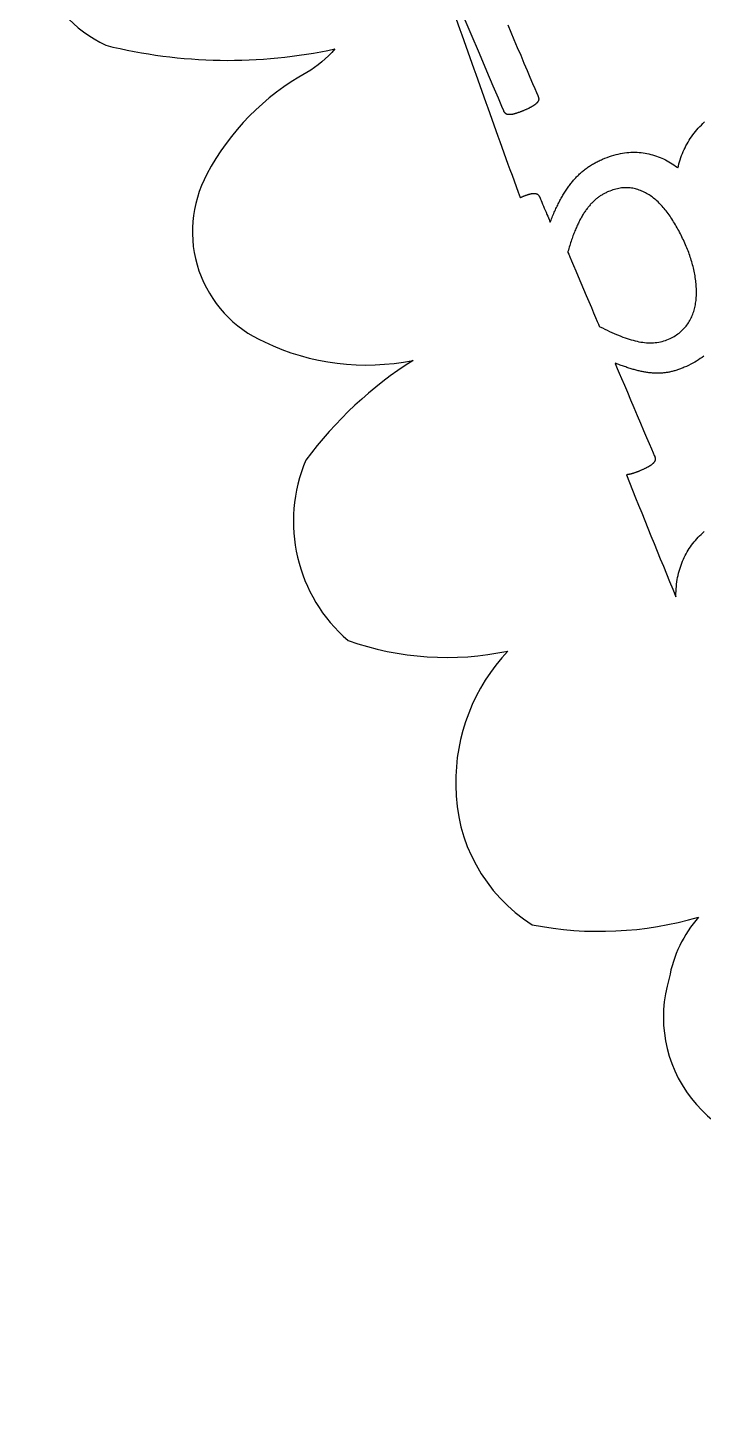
# Model space of a CAD drawing. Header units: millimetres. Extents: x 47 to 159, y 49 to 299.
# Drawn here: x 54.44 to 71.33, y 132.75 to 167.22 of the extents above; entities that cross this region are included whole.
import ezdxf

# ---------------------------------------------------------------- set-up
doc = ezdxf.new("R2010")
doc.units = ezdxf.units.MM

# ---------------------------------------------------------------- blocks, each defined once
blk = doc.blocks.new('angel 01')
for points in [[(-68, 122.31, 0.389328), (-66.265, 117.973, 0.114758), (-60.54, 117.881, -0.081614), (-61.243, 117.289, 0.148086), (-63.741, 114.746, 0.43819), (-62.304, 110.554, 0.163222), (-58.587, 110.092, 0.092049), (-61.266, 107.598, 0.325335), (-60.213, 103.083, 0.138204), (-56.213, 102.821, 0.196608), (-57.518, 99.458, 0.258381), (-55.606, 95.973, 0.121039), (-51.446, 96.166, 0.136258), (-52.183, 94.634, 0.519185), (-48.862, 90.36, 0.188188), (-45.675, 91.526, 0.307942), (-42.756, 87.377, 0.187333), (-39.688, 87.882, 0.327586), (-38.934, 85.873, 0.243342), (-32.862, 84.074, -0.036669), (-23.932, 84.474, -0.35863)], [(-57.514, 118.653, 0.004272), (-55.907, 114.163), (-55.902, 114.166), (-55.89, 114.17), (-55.879, 114.175), (-55.867, 114.18), (-55.855, 114.185), (-55.843, 114.19), (-55.832, 114.195), (-55.82, 114.2), (-55.809, 114.204), (-55.798, 114.209), (-55.787, 114.213), (-55.777, 114.217), (-55.767, 114.22), (-55.757, 114.224), (-55.747, 114.228), (-55.737, 114.231), (-55.728, 114.234), (-55.719, 114.237), (-55.71, 114.24), (-55.701, 114.243), (-55.692, 114.246), (-55.684, 114.248), (-55.676, 114.25), (-55.668, 114.253), (-55.66, 114.255), (-55.652, 114.257), (-55.645, 114.258), (-55.637, 114.26), (-55.63, 114.261), (-55.622, 114.263), (-55.615, 114.264), (-55.608, 114.265), (-55.601, 114.266), (-55.594, 114.266), (-55.587, 114.267), (-55.581, 114.267), (-55.574, 114.268), (-55.568, 114.268), (-55.561, 114.268), (-55.555, 114.268), (-55.549, 114.267), (-55.543, 114.267), (-55.537, 114.266), (-55.532, 114.266), (-55.526, 114.265), (-55.521, 114.264), (-55.516, 114.263), (-55.511, 114.262), (-55.506, 114.261), (-55.502, 114.259), (-55.497, 114.258), (-55.493, 114.256), (-55.489, 114.254), (-55.485, 114.252), (-55.481, 114.25), (-55.478, 114.248), (-55.474, 114.246), (-55.471, 114.244), (-55.467, 114.241), (-55.464, 114.238), (-55.461, 114.235), (-55.458, 114.232), (-55.455, 114.229), (-55.452, 114.225), (-55.449, 114.222), (-55.446, 114.218), (-55.443, 114.214), (-55.44, 114.21), (-55.438, 114.206), (-55.435, 114.202), (-55.433, 114.197), (-55.43, 114.192), (-55.428, 114.187), (-55.426, 114.182), (-55.424, 114.178), (-55.42, 114.17), (-55.412, 114.152), (-55.401, 114.124), (-55.386, 114.09), (-55.369, 114.048), (-55.349, 114.002), (-55.328, 113.953), (-55.306, 113.901), (-55.283, 113.848), (-55.261, 113.795), (-55.239, 113.744), (-55.219, 113.696), (-55.201, 113.653), (-55.185, 113.616), (-55.172, 113.585), (-55.163, 113.563), (-55.157, 113.551), (-55.151, 113.563), (-55.137, 113.597), (-55.124, 113.631), (-55.11, 113.664), (-55.096, 113.698), (-55.083, 113.73), (-55.069, 113.763), (-55.055, 113.795), (-55.041, 113.826), (-55.027, 113.857), (-55.013, 113.888), (-54.999, 113.918), (-54.984, 113.948), (-54.97, 113.978), (-54.956, 114.007), (-54.941, 114.036), (-54.927, 114.064), (-54.913, 114.092), (-54.898, 114.119), (-54.883, 114.147), (-54.868, 114.173), (-54.853, 114.2), (-54.838, 114.226), (-54.823, 114.252), (-54.807, 114.277), (-54.792, 114.303), (-54.776, 114.327), (-54.76, 114.352), (-54.744, 114.376), (-54.727, 114.4), (-54.711, 114.423), (-54.694, 114.446), (-54.677, 114.469), (-54.66, 114.492), (-54.643, 114.514), (-54.626, 114.535), (-54.608, 114.557), (-54.591, 114.578), (-54.573, 114.599), (-54.555, 114.619), (-54.536, 114.64), (-54.518, 114.66), (-54.499, 114.679), (-54.48, 114.699), (-54.461, 114.718), (-54.442, 114.736), (-54.422, 114.755), (-54.403, 114.773), (-54.383, 114.791), (-54.363, 114.808), (-54.342, 114.826), (-54.322, 114.843), (-54.301, 114.859), (-54.28, 114.876), (-54.259, 114.892), (-54.237, 114.907), (-54.215, 114.923), (-54.193, 114.938), (-54.171, 114.953), (-54.148, 114.968), (-54.125, 114.982), (-54.102, 114.996), (-54.078, 115.01), (-54.054, 115.023), (-54.03, 115.037), (-54.006, 115.05), (-53.981, 115.062), (-53.956, 115.075), (-53.931, 115.087), (-53.905, 115.098), (-53.879, 115.11), (-53.847, 115.124), (-53.79, 115.147), (-53.733, 115.169), (-53.677, 115.188), (-53.621, 115.207), (-53.566, 115.223), (-53.511, 115.238), (-53.457, 115.251), (-53.403, 115.263), (-53.349, 115.273), (-53.296, 115.281), (-53.243, 115.288), (-53.191, 115.293), (-53.139, 115.296), (-53.087, 115.298), (-53.036, 115.298), (-52.986, 115.296), (-52.935, 115.293), (-52.886, 115.288), (-52.836, 115.282), (-52.787, 115.274), (-52.739, 115.265), (-52.691, 115.255), (-52.643, 115.244), (-52.596, 115.231), (-52.549, 115.218), (-52.503, 115.202), (-52.457, 115.186), (-52.412, 115.168), (-52.367, 115.149), (-52.323, 115.129), (-52.279, 115.107), (-52.235, 115.085), (-52.192, 115.061), (-52.149, 115.035), (-52.107, 115.009), (-52.065, 114.981), (-52.024, 114.952), (-51.983, 114.922), (-51.963, 114.906), (-51.952, 114.953), (-51.939, 115.006), (-51.924, 115.059), (-51.908, 115.111), (-51.891, 115.163), (-51.872, 115.214), (-51.853, 115.264), (-51.832, 115.314), (-51.81, 115.363), (-51.787, 115.411), (-51.763, 115.459), (-51.737, 115.506), (-51.711, 115.552), (-51.683, 115.598), (-51.654, 115.643), (-51.623, 115.687), (-51.592, 115.731), (-51.559, 115.774), (-51.525, 115.816), (-51.49, 115.858), (-51.454, 115.899), (-51.417, 115.94), (-51.378, 115.979), (-51.338, 116.018), (-51.298, 116.056)], [(-51.316, 110.197), (-51.359, 110.165), (-51.404, 110.135), (-51.45, 110.104), (-51.497, 110.075), (-51.545, 110.047), (-51.594, 110.02), (-51.645, 109.993), (-51.697, 109.967), (-51.749, 109.942), (-51.804, 109.919), (-51.833, 109.906), (-51.856, 109.897), (-51.88, 109.887), (-51.903, 109.879), (-51.926, 109.87), (-51.949, 109.862), (-51.972, 109.854), (-51.994, 109.847), (-52.017, 109.84), (-52.04, 109.833), (-52.062, 109.827), (-52.084, 109.821), (-52.107, 109.815), (-52.129, 109.81), (-52.151, 109.805), (-52.173, 109.8), (-52.195, 109.796), (-52.217, 109.792), (-52.239, 109.788), (-52.261, 109.785), (-52.283, 109.782), (-52.305, 109.78), (-52.327, 109.777), (-52.35, 109.775), (-52.372, 109.773), (-52.395, 109.772), (-52.417, 109.771), (-52.44, 109.77), (-52.462, 109.77), (-52.485, 109.77), (-52.508, 109.77), (-52.531, 109.77), (-52.554, 109.771), (-52.577, 109.772), (-52.6, 109.774), (-52.623, 109.776), (-52.646, 109.778), (-52.67, 109.78), (-52.693, 109.783), (-52.717, 109.786), (-52.741, 109.789), (-52.765, 109.793), (-52.788, 109.797), (-52.813, 109.801), (-52.837, 109.805), (-52.861, 109.81), (-52.885, 109.815), (-52.91, 109.821), (-52.934, 109.826), (-52.959, 109.832), (-52.984, 109.839), (-53.009, 109.845), (-53.034, 109.852), (-53.059, 109.859), (-53.084, 109.867), (-53.11, 109.875), (-53.136, 109.883), (-53.162, 109.891), (-53.189, 109.899), (-53.215, 109.908), (-53.242, 109.917), (-53.269, 109.926), (-53.297, 109.935), (-53.324, 109.945), (-53.352, 109.955), (-53.381, 109.965), (-53.409, 109.975), (-53.438, 109.986), (-53.467, 109.997), (-53.496, 110.008), (-53.526, 110.019), (-53.534, 110.016), (-53.515, 109.97), (-53.48, 109.888), (-53.432, 109.775), (-53.373, 109.635), (-53.304, 109.474), (-53.229, 109.297), (-53.149, 109.108), (-53.066, 108.912), (-52.982, 108.715), (-52.9, 108.522), (-52.821, 108.337), (-52.749, 108.165), (-52.684, 108.012), (-52.628, 107.882), (-52.585, 107.781), (-52.557, 107.713), (-52.544, 107.683), (-52.542, 107.679), (-52.54, 107.674), (-52.539, 107.669), (-52.537, 107.665), (-52.536, 107.66), (-52.535, 107.656), (-52.534, 107.651), (-52.533, 107.646), (-52.532, 107.642), (-52.532, 107.637), (-52.531, 107.633), (-52.531, 107.628), (-52.531, 107.623), (-52.531, 107.619), (-52.532, 107.614), (-52.532, 107.61), (-52.533, 107.605), (-52.534, 107.601), (-52.534, 107.596), (-52.536, 107.592), (-52.537, 107.587), (-52.538, 107.583), (-52.54, 107.578), (-52.542, 107.574), (-52.544, 107.569), (-52.546, 107.565), (-52.549, 107.56), (-52.552, 107.556), (-52.555, 107.551), (-52.558, 107.547), (-52.561, 107.542), (-52.564, 107.537), (-52.568, 107.533), (-52.572, 107.528), (-52.576, 107.524), (-52.58, 107.519), (-52.584, 107.515), (-52.589, 107.51), (-52.594, 107.505), (-52.599, 107.501), (-52.605, 107.496), (-52.611, 107.491), (-52.617, 107.486), (-52.623, 107.482), (-52.629, 107.477), (-52.636, 107.472), (-52.643, 107.467), (-52.65, 107.462), (-52.658, 107.457), (-52.666, 107.452), (-52.674, 107.447), (-52.682, 107.442), (-52.691, 107.437), (-52.699, 107.432), (-52.709, 107.426), (-52.718, 107.421), (-52.728, 107.416), (-52.738, 107.41), (-52.748, 107.405), (-52.759, 107.4), (-52.77, 107.394), (-52.782, 107.388), (-52.793, 107.383), (-52.806, 107.377), (-52.818, 107.371), (-52.831, 107.365), (-52.844, 107.359), (-52.857, 107.353), (-52.871, 107.347), (-52.885, 107.341), (-52.899, 107.335), (-52.913, 107.329), (-52.927, 107.323), (-52.94, 107.318), (-52.954, 107.312), (-52.967, 107.307), (-52.98, 107.302), (-52.992, 107.297), (-53.005, 107.293), (-53.017, 107.288), (-53.029, 107.284), (-53.04, 107.28), (-53.052, 107.276), (-53.063, 107.272), (-53.074, 107.268), (-53.085, 107.265), (-53.095, 107.261), (-53.105, 107.258), (-53.115, 107.255), (-53.125, 107.253), (-53.135, 107.25), (-53.144, 107.248), (-53.153, 107.245), (-53.162, 107.243), (-53.171, 107.241), (-53.18, 107.239), (-53.189, 107.238), (-53.197, 107.236), (-53.205, 107.235), (-53.213, 107.234), (-53.221, 107.233), (-53.228, 107.232), (-53.236, 107.231), (-53.243, 107.23), (-53.25, 107.23), (-53.252, 107.23, 0.002949), (-52.016, 104.179), (-52.016, 104.201), (-52.015, 104.262), (-52.012, 104.321), (-52.009, 104.379), (-52.004, 104.437), (-51.998, 104.494), (-51.99, 104.55), (-51.982, 104.606), (-51.972, 104.66), (-51.961, 104.714), (-51.948, 104.767), (-51.934, 104.819), (-51.919, 104.871), (-51.903, 104.921), (-51.886, 104.971), (-51.867, 105.02), (-51.847, 105.068), (-51.826, 105.116), (-51.805, 105.162), (-51.782, 105.208), (-51.757, 105.254), (-51.732, 105.298), (-51.706, 105.342), (-51.679, 105.385), (-51.65, 105.427), (-51.621, 105.469), (-51.59, 105.509), (-51.558, 105.549), (-51.525, 105.589), (-51.492, 105.627), (-51.457, 105.665), (-51.421, 105.702), (-51.383, 105.738), (-51.345, 105.774), (-51.306, 105.808)]]:
    blk.add_lwpolyline(points, format="xyb")
blk.add_lwpolyline([(-56.218, 118.482), (-56.143, 118.305), (-56.063, 118.116), (-55.98, 117.92), (-55.896, 117.723), (-55.814, 117.53), (-55.736, 117.345), (-55.663, 117.173), (-55.598, 117.02), (-55.543, 116.89), (-55.5, 116.789), (-55.471, 116.721), (-55.458, 116.691), (-55.456, 116.687), (-55.455, 116.682), (-55.453, 116.677), (-55.451, 116.673), (-55.45, 116.668), (-55.449, 116.664), (-55.448, 116.659), (-55.447, 116.654), (-55.447, 116.65), (-55.446, 116.645), (-55.446, 116.641), (-55.446, 116.636), (-55.445, 116.631), (-55.446, 116.627), (-55.446, 116.622), (-55.446, 116.618), (-55.447, 116.613), (-55.448, 116.609), (-55.449, 116.604), (-55.45, 116.6), (-55.451, 116.595), (-55.453, 116.591), (-55.454, 116.586), (-55.456, 116.582), (-55.458, 116.577), (-55.461, 116.573), (-55.463, 116.568), (-55.466, 116.564), (-55.469, 116.559), (-55.472, 116.555), (-55.475, 116.55), (-55.478, 116.545), (-55.482, 116.541), (-55.486, 116.536), (-55.49, 116.532), (-55.494, 116.527), (-55.499, 116.523), (-55.503, 116.518), (-55.508, 116.513), (-55.514, 116.509), (-55.519, 116.504), (-55.525, 116.499), (-55.531, 116.494), (-55.537, 116.49), (-55.543, 116.485), (-55.55, 116.48), (-55.557, 116.475), (-55.565, 116.47), (-55.572, 116.465), (-55.58, 116.46), (-55.588, 116.455), (-55.596, 116.45), (-55.605, 116.445), (-55.614, 116.44), (-55.623, 116.434), (-55.632, 116.429), (-55.642, 116.424), (-55.652, 116.418), (-55.663, 116.413), (-55.673, 116.408), (-55.685, 116.402), (-55.696, 116.396), (-55.708, 116.391), (-55.72, 116.385), (-55.732, 116.379), (-55.745, 116.373), (-55.758, 116.367), (-55.771, 116.361), (-55.785, 116.355), (-55.799, 116.349), (-55.813, 116.343), (-55.827, 116.337), (-55.841, 116.331), (-55.855, 116.326), (-55.868, 116.32), (-55.881, 116.315), (-55.894, 116.31), (-55.907, 116.305), (-55.919, 116.301), (-55.931, 116.296), (-55.943, 116.292), (-55.955, 116.288), (-55.966, 116.284), (-55.977, 116.28), (-55.988, 116.276), (-55.999, 116.273), (-56.009, 116.269), (-56.02, 116.266), (-56.03, 116.263), (-56.039, 116.261), (-56.049, 116.258), (-56.058, 116.256), (-56.068, 116.253), (-56.077, 116.251), (-56.086, 116.249), (-56.094, 116.247), (-56.103, 116.246), (-56.111, 116.244), (-56.119, 116.243), (-56.127, 116.242), (-56.135, 116.241), (-56.143, 116.24), (-56.15, 116.239), (-56.157, 116.238), (-56.164, 116.238), (-56.171, 116.238), (-56.178, 116.238), (-56.184, 116.238), (-56.19, 116.238), (-56.196, 116.238), (-56.202, 116.239), (-56.208, 116.239), (-56.214, 116.24), (-56.219, 116.241), (-56.225, 116.242), (-56.23, 116.244), (-56.235, 116.245), (-56.239, 116.246), (-56.244, 116.248), (-56.248, 116.25), (-56.253, 116.252), (-56.257, 116.254), (-56.261, 116.257), (-56.264, 116.259), (-56.268, 116.262), (-56.271, 116.264), (-56.275, 116.267), (-56.278, 116.27), (-56.281, 116.273), (-56.284, 116.276), (-56.287, 116.28), (-56.29, 116.283), (-56.293, 116.286), (-56.296, 116.29), (-56.299, 116.294), (-56.301, 116.298), (-56.304, 116.302), (-56.306, 116.306), (-56.309, 116.31), (-56.311, 116.314), (-56.313, 116.319), (-56.315, 116.323), (-56.32, 116.336), (-56.365, 116.441), (-56.454, 116.651), (-56.581, 116.951), (-56.741, 117.327), (-56.928, 117.767), (-57.135, 118.255), (-57.331, 118.717)])
blk.add_lwpolyline([(-51.755, 112.942), (-51.773, 112.982), (-51.79, 113.023), (-51.809, 113.063), (-51.827, 113.103), (-51.846, 113.143), (-51.865, 113.182), (-51.884, 113.221), (-51.903, 113.26), (-51.923, 113.298), (-51.944, 113.336), (-51.964, 113.374), (-51.985, 113.411), (-52.006, 113.448), (-52.027, 113.485), (-52.049, 113.522), (-52.071, 113.558), (-52.093, 113.594), (-52.115, 113.63), (-52.138, 113.664), (-52.161, 113.699), (-52.185, 113.732), (-52.208, 113.765), (-52.232, 113.797), (-52.257, 113.828), (-52.281, 113.859), (-52.306, 113.889), (-52.332, 113.918), (-52.357, 113.947), (-52.383, 113.975), (-52.409, 114.002), (-52.435, 114.028), (-52.462, 114.054), (-52.489, 114.079), (-52.517, 114.104), (-52.544, 114.127), (-52.572, 114.15), (-52.6, 114.172), (-52.629, 114.193), (-52.658, 114.213), (-52.687, 114.232), (-52.717, 114.25), (-52.746, 114.267), (-52.777, 114.284), (-52.807, 114.299), (-52.838, 114.313), (-52.869, 114.327), (-52.9, 114.339), (-52.932, 114.351), (-52.964, 114.362), (-52.996, 114.372), (-53.029, 114.38), (-53.062, 114.388), (-53.095, 114.395), (-53.128, 114.401), (-53.162, 114.405), (-53.196, 114.409), (-53.23, 114.41), (-53.265, 114.411), (-53.3, 114.41), (-53.335, 114.408), (-53.371, 114.404), (-53.406, 114.399), (-53.442, 114.393), (-53.479, 114.386), (-53.515, 114.377), (-53.552, 114.367), (-53.589, 114.355), (-53.627, 114.343), (-53.665, 114.328), (-53.703, 114.313), (-53.724, 114.304), (-53.743, 114.295), (-53.762, 114.286), (-53.78, 114.277), (-53.799, 114.268), (-53.817, 114.258), (-53.835, 114.248), (-53.853, 114.238), (-53.87, 114.227), (-53.888, 114.216), (-53.905, 114.205), (-53.922, 114.193), (-53.939, 114.181), (-53.956, 114.169), (-53.973, 114.156), (-53.989, 114.144), (-54.006, 114.13), (-54.022, 114.117), (-54.038, 114.103), (-54.054, 114.089), (-54.07, 114.074), (-54.085, 114.059), (-54.101, 114.044), (-54.116, 114.028), (-54.131, 114.012), (-54.147, 113.996), (-54.162, 113.979), (-54.176, 113.961), (-54.191, 113.944), (-54.206, 113.926), (-54.22, 113.907), (-54.235, 113.888), (-54.249, 113.869), (-54.263, 113.849), (-54.277, 113.829), (-54.291, 113.809), (-54.305, 113.788), (-54.319, 113.767), (-54.333, 113.745), (-54.346, 113.722), (-54.36, 113.7), (-54.373, 113.676), (-54.386, 113.652), (-54.4, 113.628), (-54.413, 113.603), (-54.426, 113.578), (-54.439, 113.552), (-54.452, 113.526), (-54.464, 113.5), (-54.477, 113.472), (-54.49, 113.445), (-54.502, 113.417), (-54.515, 113.388), (-54.527, 113.359), (-54.54, 113.329), (-54.552, 113.299), (-54.564, 113.268), (-54.576, 113.236), (-54.588, 113.204), (-54.6, 113.171), (-54.612, 113.138), (-54.623, 113.104), (-54.635, 113.07), (-54.647, 113.035), (-54.658, 112.999), (-54.669, 112.963), (-54.681, 112.926), (-54.692, 112.889), (-54.703, 112.851), (-54.714, 112.812), (-54.713, 112.793), (-54.695, 112.751), (-54.665, 112.68), (-54.624, 112.585), (-54.575, 112.468), (-54.518, 112.335), (-54.457, 112.189), (-54.391, 112.035), (-54.324, 111.876), (-54.256, 111.717), (-54.191, 111.563), (-54.128, 111.416), (-54.071, 111.282), (-54.021, 111.164), (-53.98, 111.067), (-53.949, 110.994), (-53.931, 110.951), (-53.914, 110.933), (-53.853, 110.902), (-53.793, 110.872), (-53.733, 110.843), (-53.675, 110.816), (-53.617, 110.789), (-53.56, 110.764), (-53.504, 110.74), (-53.449, 110.718), (-53.394, 110.696), (-53.34, 110.676), (-53.287, 110.657), (-53.235, 110.639), (-53.184, 110.623), (-53.133, 110.608), (-53.083, 110.593), (-53.034, 110.581), (-52.986, 110.569), (-52.939, 110.559), (-52.892, 110.55), (-52.845, 110.543), (-52.799, 110.537), (-52.753, 110.533), (-52.708, 110.53), (-52.663, 110.529), (-52.619, 110.53), (-52.575, 110.532), (-52.531, 110.536), (-52.488, 110.541), (-52.445, 110.548), (-52.403, 110.557), (-52.361, 110.567), (-52.32, 110.579), (-52.279, 110.592), (-52.238, 110.607), (-52.198, 110.623), (-52.162, 110.639), (-52.127, 110.656), (-52.092, 110.674), (-52.059, 110.692), (-52.027, 110.711), (-51.996, 110.731), (-51.965, 110.752), (-51.936, 110.774), (-51.908, 110.796), (-51.881, 110.819), (-51.855, 110.843), (-51.83, 110.868), (-51.806, 110.893), (-51.783, 110.919), (-51.761, 110.946), (-51.74, 110.974), (-51.72, 111.002), (-51.701, 111.031), (-51.683, 111.061), (-51.665, 111.091), (-51.649, 111.121), (-51.634, 111.152), (-51.619, 111.183), (-51.605, 111.215), (-51.592, 111.247), (-51.58, 111.28), (-51.569, 111.313), (-51.559, 111.346), (-51.55, 111.38), (-51.541, 111.414), (-51.533, 111.449), (-51.527, 111.484), (-51.521, 111.52), (-51.516, 111.556), (-51.511, 111.592), (-51.508, 111.629), (-51.505, 111.666), (-51.503, 111.703), (-51.502, 111.74), (-51.501, 111.778), (-51.501, 111.816), (-51.501, 111.854), (-51.503, 111.892), (-51.504, 111.93), (-51.507, 111.969), (-51.51, 112.007), (-51.514, 112.046), (-51.519, 112.085), (-51.524, 112.125), (-51.53, 112.164), (-51.536, 112.204), (-51.544, 112.244), (-51.551, 112.284), (-51.56, 112.324), (-51.569, 112.363), (-51.578, 112.403), (-51.587, 112.443), (-51.598, 112.482), (-51.608, 112.521), (-51.619, 112.56), (-51.631, 112.599), (-51.643, 112.638), (-51.655, 112.676), (-51.668, 112.715), (-51.681, 112.753), (-51.695, 112.791), (-51.71, 112.829), (-51.724, 112.867), (-51.739, 112.904)], close=True)

msp = doc.modelspace()

# ---------------------------------------------------------------- block references
msp.add_blockref('angel 01', (122.661, 48.801))

doc.saveas('drawing.dxf')
